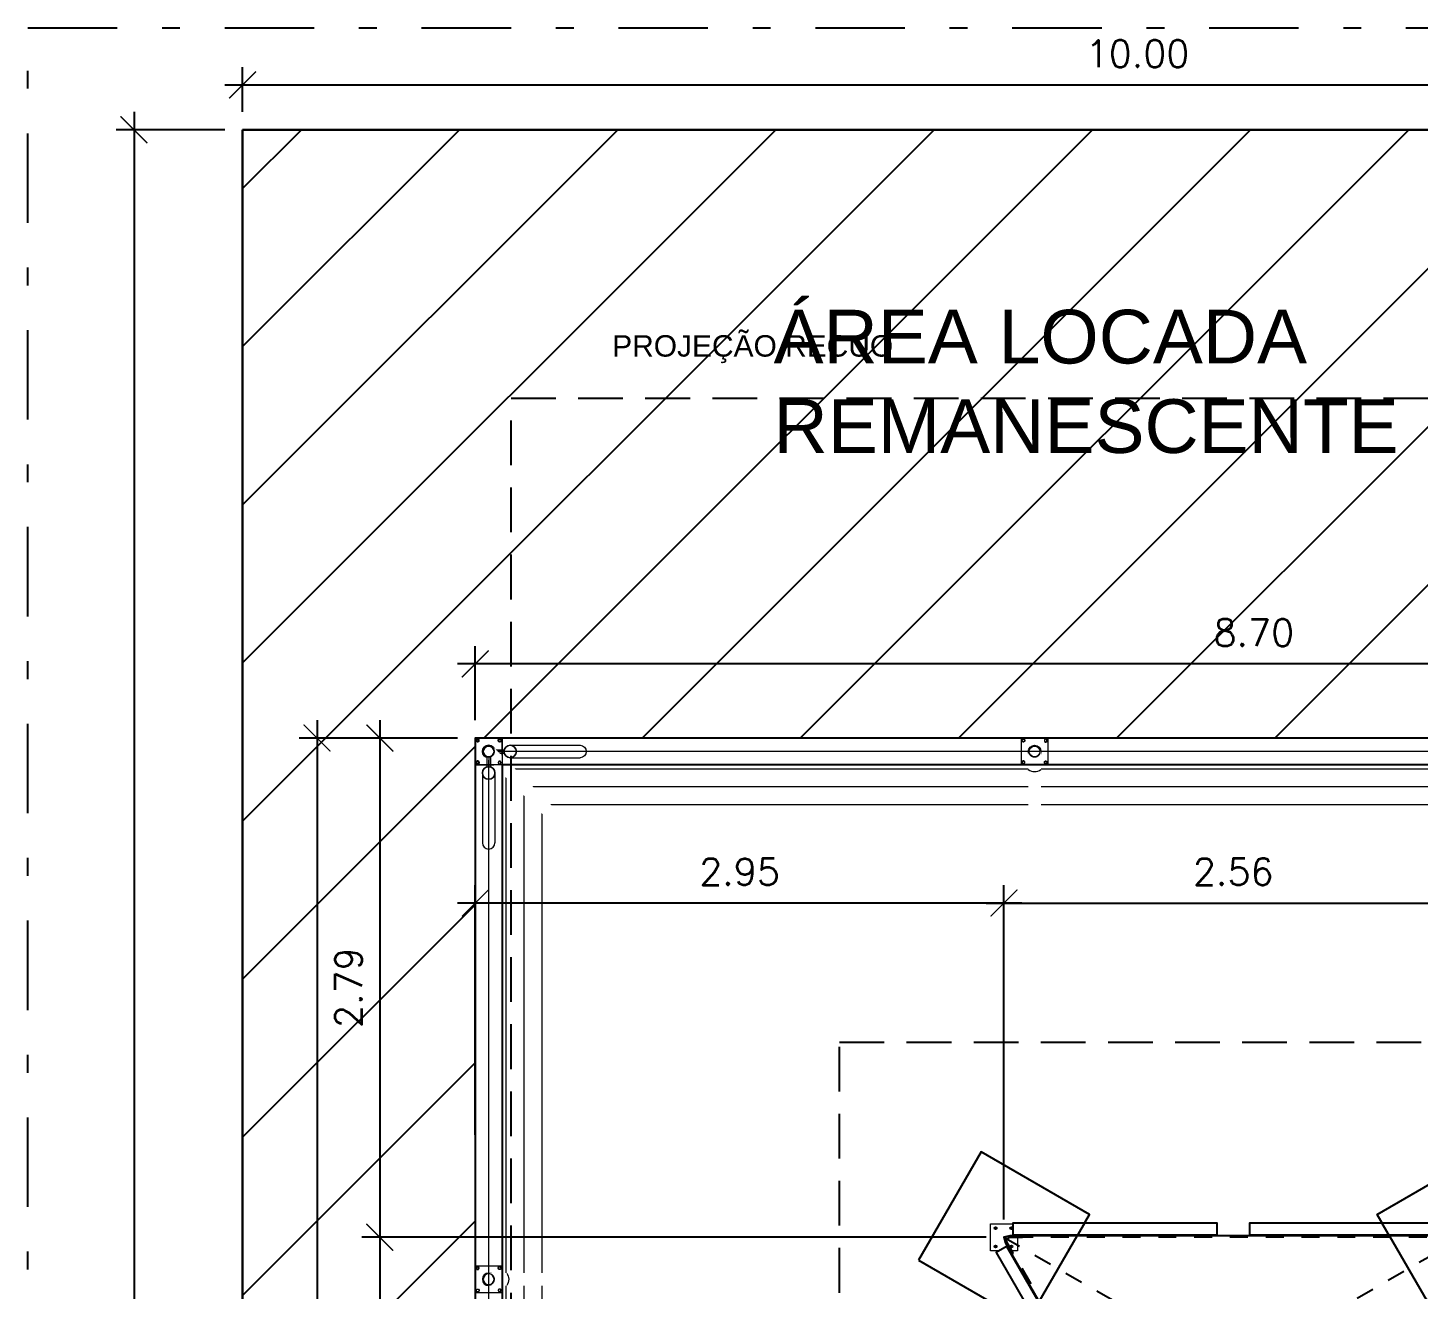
# Model space of a CAD drawing. Header units: inches. Extents: x -7660 to 802, y -193 to 3.
# Drawn here: x 208.41 to 216.18, y -82.92 to -75.87 of the extents above; entities that cross this region are included whole.
import ezdxf

# ---------------------------------------------------------------- set-up
doc = ezdxf.new("R2010")
doc.units = ezdxf.units.IN
doc.header["$MEASUREMENT"] = 0
doc.set_wipeout_variables(frame=1)
for name, pattern in [('DASHDOT', [1, 0.5, -0.25, 0, -0.25]), ('DASHDOT2', [0.5, 0.25, -0.125, 0, -0.125]), ('HIDDEN', [0.375, 0.25, -0.125])]:
    doc.linetypes.add(name, pattern=pattern)
for name, color, linetype in [('0-A INSTALAR', 10, 'Continuous'), ('0-PENA03', 4, 'Continuous'), ('COTAS', 8, 'Continuous'), ('DM-COTAS', 7, 'Continuous')]:
    doc.layers.add(name, color=color, linetype=linetype)
doc.styles.add('cerca', font='romans.shx', dxfattribs={"height": 1})
doc.styles.add('R80E50', font='arial.ttf', dxfattribs={"height": 10})
doc.styles.add('Texto Cotas', font='romans.shx')
doc.linetypes.add('CERCA3', pattern='A,0.5,0.05,["X",cerca,S=0.1,R=0,X=-0.1,Y=-0.05],0.1', length=0.65)
doc.dimstyles.new('huawei_stand Cota 1-100', dxfattribs={"dimscale": 0, "dimtxt": 0.15, "dimasz": 0.15, "dimexe": 0.1, "dimexo": 0.1, "dimgap": 0.1, "dimtad": 1, "dimzin": 0, "dimdsep": 46, "dimtxsty": 'Texto Cotas', "dimblk": 'ARCHTICK', "dimcen": 0.2, "dimdle": 0.1, "dimclrd": 256, "dimclre": 256, "dimclrt": 256, "dimadec": 0, "dimazin": 0, "dimtfac": 1, "dimtix": 1, "dimtmove": 0, "dimatfit": 3, "dimfxl": 1, "dimtolj": 1, "dimtzin": 0, "dimarcsym": 1})

# ---------------------------------------------------------------- blocks, each defined once
blk = doc.blocks.new('*U647')
at = {"linetype": 'CERCA3', "lineweight": 5, "ltscale": 0.3}
blk.add_line((5535.979, 2516.3655), (5535.979, 2504.995), dxfattribs=at)
at = {"lineweight": 5}
for p, q in [((5535.9145, 2507.9513), (5535.9145, 2507.9503)), ((5535.921, 2507.9513), (5535.921, 2507.9503)), ((5535.9104, 2507.8336), (5535.9095, 2507.8341)), ((5535.9104, 2507.8326), (5535.9095, 2507.8321)), ((5535.9137, 2507.8392), (5535.9128, 2507.8397)), ((5535.9137, 2507.827), (5535.9128, 2507.8265)), ((5535.9145, 2507.8397), (5535.9145, 2507.8407)), ((5535.9145, 2507.8265), (5535.9145, 2507.8255)), ((5535.921, 2507.8397), (5535.921, 2507.8407)), ((5535.921, 2507.8265), (5535.921, 2507.8255)), ((5535.9219, 2507.8392), (5535.9227, 2507.8397)), ((5535.9219, 2507.827), (5535.9227, 2507.8265)), ((5535.9251, 2507.8336), (5535.926, 2507.8341)), ((5535.9251, 2507.8326), (5535.926, 2507.8321)), ((5535.969, 2504.979), (5535.969, 2505.0319)), ((5535.979, 2504.9805), (5535.979, 2505.0305)), ((5535.989, 2504.979), (5535.989, 2505.0319)), ((5535.91, 2505.0099), (5535.909, 2505.0099)), ((5535.91, 2505.0035), (5535.909, 2505.0035)), ((5535.9105, 2505.0108), (5535.91, 2505.0117)), ((5535.9105, 2505.0026), (5535.91, 2505.0017)), ((5535.91, 2504.8875), (5535.909, 2504.8875)), ((5535.91, 2504.881), (5535.909, 2504.881)), ((5535.9105, 2504.8884), (5535.91, 2504.8892)), ((5535.9105, 2504.8802), (5535.91, 2504.8793)), ((5535.9161, 2504.8769), (5535.9156, 2504.8761)), ((5535.9171, 2504.8769), (5535.9176, 2504.8761)), ((5535.9227, 2504.8802), (5535.9232, 2504.8793)), ((5535.9232, 2504.881), (5535.9242, 2504.881)), ((5536.0347, 2504.881), (5536.0337, 2504.881)), ((5536.0352, 2504.8802), (5536.0347, 2504.8793)), ((5536.0409, 2504.8769), (5536.0404, 2504.8761)), ((5536.0419, 2504.8769), (5536.0424, 2504.8761)), ((5536.0475, 2504.8802), (5536.048, 2504.8793)), ((5536.048, 2504.881), (5536.049, 2504.881))]:
    blk.add_line(p, q, dxfattribs=at)
at = {"linetype": 'CERCA3', "lineweight": 5, "ltscale": 0.3}
for points in [[(5536.0752, 2505.0912), (5536.0752, 2516.2497)], [(5536.1752, 2505.1913), (5536.1752, 2516.1497)], [(5536.2752, 2505.2913), (5536.2752, 2516.0497)]]:
    blk.add_lwpolyline(points, dxfattribs=at)
at = {"lineweight": 5}
for points in [[(5535.9145, 2507.9503), (5535.921, 2507.9503, 0.267949), (5535.9227, 2507.9513), (5535.926, 2507.9569, 0.267949), (5535.926, 2507.9589), (5535.9227, 2507.9645, 0.267949), (5535.921, 2507.9655), (5535.9145, 2507.9655, 0.267949), (5535.9128, 2507.9645), (5535.9095, 2507.9589, 0.267949), (5535.9095, 2507.9569), (5535.9128, 2507.9513, 0.267949)], [(5535.9145, 2507.8407), (5535.921, 2507.8407, -0.267949), (5535.9227, 2507.8397), (5535.926, 2507.8341, -0.267949), (5535.926, 2507.8321), (5535.9227, 2507.8265, -0.267949), (5535.921, 2507.8255), (5535.9145, 2507.8255, -0.267949), (5535.9128, 2507.8265), (5535.9095, 2507.8321, -0.267949), (5535.9095, 2507.8341), (5535.9128, 2507.8397, -0.267949)], [(5535.9145, 2507.8397), (5535.921, 2507.8397, -0.267949), (5535.9219, 2507.8392), (5535.9251, 2507.8336, -0.267949), (5535.9251, 2507.8326), (5535.9219, 2507.827, -0.267949), (5535.921, 2507.8265), (5535.9145, 2507.8265, -0.267949), (5535.9137, 2507.827), (5535.9104, 2507.8326, -0.267949), (5535.9104, 2507.8336), (5535.9137, 2507.8392, -0.267949)]]:
    blk.add_lwpolyline(points, format="xyb", close=True, dxfattribs=at)
for centre in [(5535.979, 2507.8955), (5535.979, 2505.0655), (5535.979, 2505.0655), (5535.979, 2504.9455)]:
    blk.add_circle(centre, 0.035, dxfattribs=at)
blk.add_arc((5536.4892, 2504.9455), 0.035, 270, 90, dxfattribs=at)
for points in [[(5535.979, 2507.8605), (5536.3096, 2507.8604), (5536.323, 2507.8631), (5536.33, 2507.8669), (5536.3353, 2507.8716), (5536.338, 2507.875), (5536.3412, 2507.8803), (5536.3425, 2507.8834), (5536.344, 2507.8889), (5536.3446, 2507.8954), (5536.3444, 2507.8986), (5536.344, 2507.902), (5536.3429, 2507.9061), (5536.3416, 2507.9096), (5536.3396, 2507.9134), (5536.3367, 2507.9176), (5536.3325, 2507.9218), (5536.3279, 2507.9252), (5536.3244, 2507.9271), (5536.3196, 2507.9289), (5536.3149, 2507.93), (5536.3096, 2507.9304), (5535.979, 2507.9305), (5535.9835, 2507.9302), (5535.9893, 2507.9289), (5535.9932, 2507.9275), (5535.9973, 2507.9253), (5536.0012, 2507.9225), (5536.0041, 2507.9199), (5536.0067, 2507.9168), (5536.0092, 2507.9131), (5536.0107, 2507.9103), (5536.0127, 2507.9047), (5536.0137, 2507.8995), (5536.014, 2507.8955), (5536.0138, 2507.8919), (5536.0131, 2507.8877), (5536.0119, 2507.8837), (5536.0102, 2507.8796), (5536.008, 2507.8759), (5536.0041, 2507.8712), (5536.0008, 2507.8681), (5535.9939, 2507.8638), (5535.9904, 2507.8624), (5535.984, 2507.8608)], [(5535.9542, 2504.9702), (5536.2834, 2505.2996), (5536.2948, 2505.3072), (5536.3025, 2505.3094), (5536.3095, 2505.3098), (5536.3138, 2505.3094), (5536.3199, 2505.3078), (5536.323, 2505.3066), (5536.328, 2505.3037), (5536.3329, 2505.2996), (5536.3351, 2505.2972), (5536.3372, 2505.2945), (5536.3393, 2505.2909), (5536.3409, 2505.2874), (5536.3421, 2505.2834), (5536.343, 2505.2783), (5536.3431, 2505.2724), (5536.3422, 2505.2667), (5536.3411, 2505.2629), (5536.339, 2505.2582), (5536.3364, 2505.2542), (5536.3329, 2505.2501), (5536.0037, 2504.9207), (5536.0067, 2504.9241), (5536.0099, 2504.9291), (5536.0116, 2504.933), (5536.013, 2504.9374), (5536.0138, 2504.9421), (5536.014, 2504.946), (5536.0137, 2504.95), (5536.0128, 2504.9544), (5536.0119, 2504.9574), (5536.0093, 2504.9629), (5536.0064, 2504.9672), (5536.0037, 2504.9702), (5536.0011, 2504.9726), (5535.9976, 2504.9751), (5535.994, 2504.9771), (5535.9898, 2504.9788), (5535.9856, 2504.9798), (5535.9796, 2504.9805), (5535.975, 2504.9803), (5535.9671, 2504.9784), (5535.9636, 2504.9769), (5535.958, 2504.9735)]]:
    blk.add_wipeout(points, dxfattribs=at)
for p, q in [((5536.0369, 2507.9513), (5536.0369, 2507.9503)), ((5536.0434, 2507.9513), (5536.0434, 2507.9503)), ((5536.0328, 2507.8336), (5536.032, 2507.8341)), ((5536.0328, 2507.8326), (5536.032, 2507.8321)), ((5536.0361, 2507.8392), (5536.0352, 2507.8397)), ((5536.0361, 2507.827), (5536.0352, 2507.8265)), ((5536.0369, 2507.8397), (5536.0369, 2507.8407)), ((5536.0369, 2507.8265), (5536.0369, 2507.8255)), ((5536.0434, 2507.8397), (5536.0434, 2507.8407)), ((5536.0434, 2507.8265), (5536.0434, 2507.8255)), ((5536.0443, 2507.8392), (5536.0452, 2507.8397)), ((5536.0443, 2507.827), (5536.0452, 2507.8265)), ((5536.0475, 2507.8336), (5536.0484, 2507.8341)), ((5536.0475, 2507.8326), (5536.0484, 2507.8321)), ((5535.9161, 2505.014), (5535.9156, 2505.0149)), ((5535.9161, 2504.9994), (5535.9156, 2504.9985)), ((5535.9171, 2505.014), (5535.9176, 2505.0149)), ((5535.9171, 2504.9994), (5535.9176, 2504.9985)), ((5535.9227, 2505.0108), (5535.9232, 2505.0117)), ((5535.9227, 2505.0026), (5535.9232, 2505.0017)), ((5535.9232, 2505.0099), (5535.9242, 2505.0099)), ((5535.9232, 2505.0035), (5535.9242, 2505.0035)), ((5536.0125, 2504.9555), (5536.0654, 2504.9555)), ((5536.0347, 2505.0099), (5536.0337, 2505.0099)), ((5536.0347, 2505.0035), (5536.0337, 2505.0035)), ((5536.0352, 2505.0108), (5536.0347, 2505.0117)), ((5536.0352, 2505.0026), (5536.0347, 2505.0017)), ((5536.0409, 2505.014), (5536.0404, 2505.0149)), ((5536.0409, 2504.9994), (5536.0404, 2504.9985)), ((5536.0419, 2505.014), (5536.0424, 2505.0149)), ((5536.0419, 2504.9994), (5536.0424, 2504.9985)), ((5536.0475, 2505.0108), (5536.048, 2505.0117)), ((5536.0475, 2505.0026), (5536.048, 2505.0017)), ((5536.048, 2505.0099), (5536.049, 2505.0099)), ((5536.048, 2505.0035), (5536.049, 2505.0035)), ((5536.099, 2504.9805), (5536.4892, 2504.9805)), ((5535.9161, 2504.8916), (5535.9156, 2504.8925)), ((5535.9171, 2504.8916), (5535.9176, 2504.8925)), ((5535.9227, 2504.8884), (5535.9232, 2504.8892)), ((5535.9232, 2504.8875), (5535.9242, 2504.8875)), ((5536.0125, 2504.9355), (5536.0654, 2504.9355)), ((5536.014, 2504.9455), (5536.064, 2504.9455)), ((5536.0347, 2504.8875), (5536.0337, 2504.8875)), ((5536.0352, 2504.8884), (5536.0347, 2504.8892)), ((5536.0409, 2504.8916), (5536.0404, 2504.8925)), ((5536.0419, 2504.8916), (5536.0424, 2504.8925)), ((5536.0475, 2504.8884), (5536.048, 2504.8892)), ((5536.048, 2504.8875), (5536.049, 2504.8875)), ((5536.099, 2504.9105), (5536.4892, 2504.9105))]:
    blk.add_line(p, q, dxfattribs=at)
blk.add_lwpolyline([(5536.054, 2507.9305), (5536.054, 2507.9705), (5535.904, 2507.9705), (5535.904, 2507.8205), (5536.054, 2507.8205), (5536.054, 2507.8605)], dxfattribs=at)
for points in [[(5536.0434, 2507.9503), (5536.0369, 2507.9503, -0.267949), (5536.0352, 2507.9513), (5536.032, 2507.9569, -0.267949), (5536.032, 2507.9589), (5536.0352, 2507.9645, -0.267949), (5536.0369, 2507.9655), (5536.0434, 2507.9655, -0.267949), (5536.0452, 2507.9645), (5536.0484, 2507.9589, -0.267949), (5536.0484, 2507.9569), (5536.0452, 2507.9513, -0.267949)], [(5536.0434, 2507.8407), (5536.0369, 2507.8407, 0.267949), (5536.0352, 2507.8397), (5536.032, 2507.8341, 0.267949), (5536.032, 2507.8321), (5536.0352, 2507.8265, 0.267949), (5536.0369, 2507.8255), (5536.0434, 2507.8255, 0.267949), (5536.0452, 2507.8265), (5536.0484, 2507.8321, 0.267949), (5536.0484, 2507.8341), (5536.0452, 2507.8397, 0.267949)], [(5536.0434, 2507.8397), (5536.0369, 2507.8397, 0.267949), (5536.0361, 2507.8392), (5536.0328, 2507.8336, 0.267949), (5536.0328, 2507.8326), (5536.0361, 2507.827, 0.267949), (5536.0369, 2507.8265), (5536.0434, 2507.8265, 0.267949), (5536.0443, 2507.827), (5536.0475, 2507.8326, 0.267949), (5536.0475, 2507.8336), (5536.0443, 2507.8392, 0.267949)], [(5535.9242, 2505.0099), (5535.9242, 2505.0035, -0.267949), (5535.9232, 2505.0017), (5535.9176, 2504.9985, -0.267949), (5535.9156, 2504.9985), (5535.91, 2505.0017, -0.267949), (5535.909, 2505.0035), (5535.909, 2505.0099, -0.267949), (5535.91, 2505.0117), (5535.9156, 2505.0149, -0.267949), (5535.9176, 2505.0149), (5535.9232, 2505.0117, -0.267949)], [(5535.9232, 2505.0099), (5535.9232, 2505.0035, -0.267949), (5535.9227, 2505.0026), (5535.9171, 2504.9994, -0.267949), (5535.9161, 2504.9994), (5535.9105, 2505.0026, -0.267949), (5535.91, 2505.0035), (5535.91, 2505.0099, -0.267949), (5535.9105, 2505.0108), (5535.9161, 2505.014, -0.267949), (5535.9171, 2505.014), (5535.9227, 2505.0108, -0.267949)], [(5536.0337, 2505.0099), (5536.0337, 2505.0035, 0.267949), (5536.0347, 2505.0017), (5536.0404, 2504.9985, 0.267949), (5536.0424, 2504.9985), (5536.048, 2505.0017, 0.267949), (5536.049, 2505.0035), (5536.049, 2505.0099, 0.267949), (5536.048, 2505.0117), (5536.0424, 2505.0149, 0.267949), (5536.0404, 2505.0149), (5536.0347, 2505.0117, 0.267949)], [(5536.0347, 2505.0099), (5536.0347, 2505.0035, 0.267949), (5536.0352, 2505.0026), (5536.0409, 2504.9994, 0.267949), (5536.0419, 2504.9994), (5536.0475, 2505.0026, 0.267949), (5536.048, 2505.0035), (5536.048, 2505.0099, 0.267949), (5536.0475, 2505.0108), (5536.0419, 2505.014, 0.267949), (5536.0409, 2505.014), (5536.0352, 2505.0108, 0.267949)], [(5535.9242, 2504.881), (5535.9242, 2504.8875, 0.267949), (5535.9232, 2504.8892), (5535.9176, 2504.8925, 0.267949), (5535.9156, 2504.8925), (5535.91, 2504.8892, 0.267949), (5535.909, 2504.8875), (5535.909, 2504.881, 0.267949), (5535.91, 2504.8793), (5535.9156, 2504.8761, 0.267949), (5535.9176, 2504.8761), (5535.9232, 2504.8793, 0.267949)], [(5535.9232, 2504.881), (5535.9232, 2504.8875, 0.267949), (5535.9227, 2504.8884), (5535.9171, 2504.8916, 0.267949), (5535.9161, 2504.8916), (5535.9105, 2504.8884, 0.267949), (5535.91, 2504.8875), (5535.91, 2504.881, 0.267949), (5535.9105, 2504.8802), (5535.9161, 2504.8769, 0.267949), (5535.9171, 2504.8769), (5535.9227, 2504.8802, 0.267949)], [(5536.0337, 2504.881), (5536.0337, 2504.8875, -0.267949), (5536.0347, 2504.8892), (5536.0404, 2504.8925, -0.267949), (5536.0424, 2504.8925), (5536.048, 2504.8892, -0.267949), (5536.049, 2504.8875), (5536.049, 2504.881, -0.267949), (5536.048, 2504.8793), (5536.0424, 2504.8761, -0.267949), (5536.0404, 2504.8761), (5536.0347, 2504.8793, -0.267949)], [(5536.0347, 2504.881), (5536.0347, 2504.8875, -0.267949), (5536.0352, 2504.8884), (5536.0409, 2504.8916, -0.267949), (5536.0419, 2504.8916), (5536.0475, 2504.8884, -0.267949), (5536.048, 2504.8875), (5536.048, 2504.881, -0.267949), (5536.0475, 2504.8802), (5536.0419, 2504.8769, -0.267949), (5536.0409, 2504.8769), (5536.0352, 2504.8802, -0.267949)]]:
    blk.add_lwpolyline(points, format="xyb", close=True, dxfattribs=at)
blk.add_lwpolyline([(5536.054, 2505.0205), (5536.054, 2504.8705), (5535.904, 2504.8705), (5535.904, 2505.0205)], close=True, dxfattribs=at)
for centre, radius in [((5535.979, 2507.8955), 0.03), ((5535.979, 2504.9455), 0.03), ((5536.099, 2504.9455), 0.035), ((5536.099, 2504.9455), 0.035)]:
    blk.add_circle(centre, radius, dxfattribs=at)
blk.add_arc((5536.0322, 2507.8955), 0.0591, 323.70573, 36.29427, dxfattribs=at)
blk = doc.blocks.new('*U591')
at = {"linetype": 'CERCA3', "lineweight": 5, "ltscale": 0.3}
blk.add_line((5535.979, 2516.3655), (5535.979, 2507.895), dxfattribs=at)
at = {"lineweight": 5}
for p, q in [((5535.9104, 2510.9584), (5535.9095, 2510.9589)), ((5535.9104, 2510.9574), (5535.9095, 2510.9569)), ((5535.9137, 2510.964), (5535.9128, 2510.9645)), ((5535.9137, 2510.9518), (5535.9128, 2510.9513)), ((5535.9145, 2510.9645), (5535.9145, 2510.9655)), ((5535.9145, 2510.9513), (5535.9145, 2510.9503)), ((5535.921, 2510.9645), (5535.921, 2510.9655)), ((5535.921, 2510.9513), (5535.921, 2510.9503)), ((5535.9219, 2510.964), (5535.9227, 2510.9645)), ((5535.9219, 2510.9518), (5535.9227, 2510.9513)), ((5535.9251, 2510.9584), (5535.926, 2510.9589)), ((5535.9251, 2510.9574), (5535.926, 2510.9569)), ((5535.9104, 2510.8336), (5535.9095, 2510.8341)), ((5535.9104, 2510.8326), (5535.9095, 2510.8321)), ((5535.9137, 2510.8392), (5535.9128, 2510.8397)), ((5535.9137, 2510.827), (5535.9128, 2510.8265)), ((5535.9145, 2510.8397), (5535.9145, 2510.8407)), ((5535.9145, 2510.8265), (5535.9145, 2510.8255)), ((5535.921, 2510.8397), (5535.921, 2510.8407)), ((5535.921, 2510.8265), (5535.921, 2510.8255)), ((5535.9219, 2510.8392), (5535.9227, 2510.8397)), ((5535.9219, 2510.827), (5535.9227, 2510.8265)), ((5535.9251, 2510.8336), (5535.926, 2510.8341)), ((5535.9251, 2510.8326), (5535.926, 2510.8321)), ((5535.91, 2507.9099), (5535.909, 2507.9099)), ((5535.91, 2507.9035), (5535.909, 2507.9035)), ((5535.9105, 2507.9108), (5535.91, 2507.9117)), ((5535.9105, 2507.9026), (5535.91, 2507.9017)), ((5535.969, 2507.879), (5535.969, 2507.9319)), ((5535.979, 2507.8805), (5535.979, 2507.9305)), ((5535.989, 2507.879), (5535.989, 2507.9319)), ((5535.91, 2507.7875), (5535.909, 2507.7875)), ((5535.91, 2507.781), (5535.909, 2507.781)), ((5535.9105, 2507.7884), (5535.91, 2507.7892)), ((5535.9105, 2507.7802), (5535.91, 2507.7793)), ((5535.9161, 2507.7769), (5535.9156, 2507.7761)), ((5535.9171, 2507.7769), (5535.9176, 2507.7761)), ((5535.9227, 2507.7802), (5535.9232, 2507.7793)), ((5535.9232, 2507.781), (5535.9242, 2507.781)), ((5536.0347, 2507.781), (5536.0337, 2507.781)), ((5536.0352, 2507.7802), (5536.0347, 2507.7793)), ((5536.0409, 2507.7769), (5536.0404, 2507.7761)), ((5536.0419, 2507.7769), (5536.0424, 2507.7761)), ((5536.0475, 2507.7802), (5536.048, 2507.7793)), ((5536.048, 2507.781), (5536.049, 2507.781))]:
    blk.add_line(p, q, dxfattribs=at)
at = {"linetype": 'CERCA3', "lineweight": 5, "ltscale": 0.3}
for points in [[(5536.0752, 2507.9912), (5536.0752, 2516.2497)], [(5536.1752, 2508.0913), (5536.1752, 2516.1497)], [(5536.2752, 2508.1913), (5536.2752, 2516.0497)]]:
    blk.add_lwpolyline(points, dxfattribs=at)
at = {"lineweight": 5}
for points in [[(5535.9145, 2510.9503), (5535.921, 2510.9503, 0.267949), (5535.9227, 2510.9513), (5535.926, 2510.9569, 0.267949), (5535.926, 2510.9589), (5535.9227, 2510.9645, 0.267949), (5535.921, 2510.9655), (5535.9145, 2510.9655, 0.267949), (5535.9128, 2510.9645), (5535.9095, 2510.9589, 0.267949), (5535.9095, 2510.9569), (5535.9128, 2510.9513, 0.267949)], [(5535.9145, 2510.9513), (5535.921, 2510.9513, 0.267949), (5535.9219, 2510.9518), (5535.9251, 2510.9574, 0.267949), (5535.9251, 2510.9584), (5535.9219, 2510.964, 0.267949), (5535.921, 2510.9645), (5535.9145, 2510.9645, 0.267949), (5535.9137, 2510.964), (5535.9104, 2510.9584, 0.267949), (5535.9104, 2510.9574), (5535.9137, 2510.9518, 0.267949)], [(5535.9145, 2510.8407), (5535.921, 2510.8407, -0.267949), (5535.9227, 2510.8397), (5535.926, 2510.8341, -0.267949), (5535.926, 2510.8321), (5535.9227, 2510.8265, -0.267949), (5535.921, 2510.8255), (5535.9145, 2510.8255, -0.267949), (5535.9128, 2510.8265), (5535.9095, 2510.8321, -0.267949), (5535.9095, 2510.8341), (5535.9128, 2510.8397, -0.267949)], [(5535.9145, 2510.8397), (5535.921, 2510.8397, -0.267949), (5535.9219, 2510.8392), (5535.9251, 2510.8336, -0.267949), (5535.9251, 2510.8326), (5535.9219, 2510.827, -0.267949), (5535.921, 2510.8265), (5535.9145, 2510.8265, -0.267949), (5535.9137, 2510.827), (5535.9104, 2510.8326, -0.267949), (5535.9104, 2510.8336), (5535.9137, 2510.8392, -0.267949)]]:
    blk.add_lwpolyline(points, format="xyb", close=True, dxfattribs=at)
for centre in [(5535.979, 2510.8955), (5535.979, 2507.9655), (5535.979, 2507.9655), (5535.979, 2507.8455)]:
    blk.add_circle(centre, 0.035, dxfattribs=at)
blk.add_arc((5536.4892, 2507.8455), 0.035, 270, 90, dxfattribs=at)
for points in [[(5535.979, 2510.8605), (5536.3096, 2510.8604), (5536.323, 2510.8631), (5536.33, 2510.8669), (5536.3353, 2510.8716), (5536.338, 2510.875), (5536.3412, 2510.8803), (5536.3425, 2510.8834), (5536.344, 2510.8889), (5536.3446, 2510.8954), (5536.3444, 2510.8986), (5536.344, 2510.902), (5536.3429, 2510.9061), (5536.3416, 2510.9096), (5536.3396, 2510.9134), (5536.3367, 2510.9176), (5536.3325, 2510.9218), (5536.3279, 2510.9252), (5536.3244, 2510.9271), (5536.3196, 2510.9289), (5536.3149, 2510.93), (5536.3096, 2510.9304), (5535.979, 2510.9305), (5535.9835, 2510.9302), (5535.9893, 2510.9289), (5535.9932, 2510.9275), (5535.9973, 2510.9253), (5536.0012, 2510.9225), (5536.0041, 2510.9199), (5536.0067, 2510.9168), (5536.0092, 2510.9131), (5536.0107, 2510.9103), (5536.0127, 2510.9047), (5536.0137, 2510.8995), (5536.014, 2510.8955), (5536.0138, 2510.8919), (5536.0131, 2510.8877), (5536.0119, 2510.8837), (5536.0102, 2510.8796), (5536.008, 2510.8759), (5536.0041, 2510.8712), (5536.0008, 2510.8681), (5535.9939, 2510.8638), (5535.9904, 2510.8624), (5535.984, 2510.8608)], [(5535.9542, 2507.8702), (5536.2834, 2508.1996), (5536.2948, 2508.2072), (5536.3025, 2508.2094), (5536.3095, 2508.2098), (5536.3138, 2508.2094), (5536.3199, 2508.2078), (5536.323, 2508.2066), (5536.328, 2508.2037), (5536.3329, 2508.1996), (5536.3351, 2508.1972), (5536.3372, 2508.1945), (5536.3393, 2508.1909), (5536.3409, 2508.1874), (5536.3421, 2508.1834), (5536.343, 2508.1783), (5536.3431, 2508.1724), (5536.3422, 2508.1667), (5536.3411, 2508.1629), (5536.339, 2508.1582), (5536.3364, 2508.1542), (5536.3329, 2508.1501), (5536.0037, 2507.8207), (5536.0067, 2507.8241), (5536.0099, 2507.8291), (5536.0116, 2507.833), (5536.013, 2507.8374), (5536.0138, 2507.8421), (5536.014, 2507.846), (5536.0137, 2507.85), (5536.0128, 2507.8544), (5536.0119, 2507.8574), (5536.0093, 2507.8629), (5536.0064, 2507.8672), (5536.0037, 2507.8702), (5536.0011, 2507.8726), (5535.9976, 2507.8751), (5535.994, 2507.8771), (5535.9898, 2507.8788), (5535.9856, 2507.8798), (5535.9796, 2507.8805), (5535.975, 2507.8803), (5535.9671, 2507.8784), (5535.9636, 2507.8769), (5535.958, 2507.8735)]]:
    blk.add_wipeout(points, dxfattribs=at)
for p, q in [((5536.0328, 2510.9584), (5536.032, 2510.9589)), ((5536.0328, 2510.9574), (5536.032, 2510.9569)), ((5536.0361, 2510.964), (5536.0352, 2510.9645)), ((5536.0361, 2510.9518), (5536.0352, 2510.9513)), ((5536.0369, 2510.9645), (5536.0369, 2510.9655)), ((5536.0369, 2510.9513), (5536.0369, 2510.9503)), ((5536.0434, 2510.9645), (5536.0434, 2510.9655)), ((5536.0434, 2510.9513), (5536.0434, 2510.9503)), ((5536.0443, 2510.964), (5536.0452, 2510.9645)), ((5536.0443, 2510.9518), (5536.0452, 2510.9513)), ((5536.0475, 2510.9584), (5536.0484, 2510.9589)), ((5536.0475, 2510.9574), (5536.0484, 2510.9569)), ((5536.0328, 2510.8336), (5536.032, 2510.8341)), ((5536.0328, 2510.8326), (5536.032, 2510.8321)), ((5536.0361, 2510.8392), (5536.0352, 2510.8397)), ((5536.0361, 2510.827), (5536.0352, 2510.8265)), ((5536.0369, 2510.8397), (5536.0369, 2510.8407)), ((5536.0369, 2510.8265), (5536.0369, 2510.8255)), ((5536.0434, 2510.8397), (5536.0434, 2510.8407)), ((5536.0434, 2510.8265), (5536.0434, 2510.8255)), ((5536.0443, 2510.8392), (5536.0452, 2510.8397)), ((5536.0443, 2510.827), (5536.0452, 2510.8265)), ((5536.0475, 2510.8336), (5536.0484, 2510.8341)), ((5536.0475, 2510.8326), (5536.0484, 2510.8321)), ((5535.9161, 2507.914), (5535.9156, 2507.9149)), ((5535.9161, 2507.8994), (5535.9156, 2507.8985)), ((5535.9171, 2507.914), (5535.9176, 2507.9149)), ((5535.9171, 2507.8994), (5535.9176, 2507.8985)), ((5535.9227, 2507.9108), (5535.9232, 2507.9117)), ((5535.9227, 2507.9026), (5535.9232, 2507.9017)), ((5535.9232, 2507.9099), (5535.9242, 2507.9099)), ((5535.9232, 2507.9035), (5535.9242, 2507.9035)), ((5536.0347, 2507.9099), (5536.0337, 2507.9099)), ((5536.0347, 2507.9035), (5536.0337, 2507.9035)), ((5536.0352, 2507.9108), (5536.0347, 2507.9117)), ((5536.0352, 2507.9026), (5536.0347, 2507.9017)), ((5536.0409, 2507.914), (5536.0404, 2507.9149)), ((5536.0409, 2507.8994), (5536.0404, 2507.8985)), ((5536.0419, 2507.914), (5536.0424, 2507.9149)), ((5536.0419, 2507.8994), (5536.0424, 2507.8985)), ((5536.0475, 2507.9108), (5536.048, 2507.9117)), ((5536.0475, 2507.9026), (5536.048, 2507.9017)), ((5536.048, 2507.9099), (5536.049, 2507.9099)), ((5536.048, 2507.9035), (5536.049, 2507.9035)), ((5536.0125, 2507.8555), (5536.0654, 2507.8555)), ((5536.0125, 2507.8355), (5536.0654, 2507.8355)), ((5536.014, 2507.8455), (5536.064, 2507.8455)), ((5536.099, 2507.8805), (5536.4892, 2507.8805)), ((5535.9161, 2507.7916), (5535.9156, 2507.7925)), ((5535.9171, 2507.7916), (5535.9176, 2507.7925)), ((5535.9227, 2507.7884), (5535.9232, 2507.7892)), ((5535.9232, 2507.7875), (5535.9242, 2507.7875)), ((5536.0347, 2507.7875), (5536.0337, 2507.7875)), ((5536.0352, 2507.7884), (5536.0347, 2507.7892)), ((5536.0409, 2507.7916), (5536.0404, 2507.7925)), ((5536.0419, 2507.7916), (5536.0424, 2507.7925)), ((5536.0475, 2507.7884), (5536.048, 2507.7892)), ((5536.048, 2507.7875), (5536.049, 2507.7875)), ((5536.099, 2507.8105), (5536.4892, 2507.8105))]:
    blk.add_line(p, q, dxfattribs=at)
blk.add_lwpolyline([(5536.054, 2510.9305), (5536.054, 2510.9705), (5535.904, 2510.9705), (5535.904, 2510.8205), (5536.054, 2510.8205), (5536.054, 2510.8605)], dxfattribs=at)
for points in [[(5536.0434, 2510.9503), (5536.0369, 2510.9503, -0.267949), (5536.0352, 2510.9513), (5536.032, 2510.9569, -0.267949), (5536.032, 2510.9589), (5536.0352, 2510.9645, -0.267949), (5536.0369, 2510.9655), (5536.0434, 2510.9655, -0.267949), (5536.0452, 2510.9645), (5536.0484, 2510.9589, -0.267949), (5536.0484, 2510.9569), (5536.0452, 2510.9513, -0.267949)], [(5536.0434, 2510.9513), (5536.0369, 2510.9513, -0.267949), (5536.0361, 2510.9518), (5536.0328, 2510.9574, -0.267949), (5536.0328, 2510.9584), (5536.0361, 2510.964, -0.267949), (5536.0369, 2510.9645), (5536.0434, 2510.9645, -0.267949), (5536.0443, 2510.964), (5536.0475, 2510.9584, -0.267949), (5536.0475, 2510.9574), (5536.0443, 2510.9518, -0.267949)], [(5536.0434, 2510.8407), (5536.0369, 2510.8407, 0.267949), (5536.0352, 2510.8397), (5536.032, 2510.8341, 0.267949), (5536.032, 2510.8321), (5536.0352, 2510.8265, 0.267949), (5536.0369, 2510.8255), (5536.0434, 2510.8255, 0.267949), (5536.0452, 2510.8265), (5536.0484, 2510.8321, 0.267949), (5536.0484, 2510.8341), (5536.0452, 2510.8397, 0.267949)], [(5536.0434, 2510.8397), (5536.0369, 2510.8397, 0.267949), (5536.0361, 2510.8392), (5536.0328, 2510.8336, 0.267949), (5536.0328, 2510.8326), (5536.0361, 2510.827, 0.267949), (5536.0369, 2510.8265), (5536.0434, 2510.8265, 0.267949), (5536.0443, 2510.827), (5536.0475, 2510.8326, 0.267949), (5536.0475, 2510.8336), (5536.0443, 2510.8392, 0.267949)], [(5535.9242, 2507.9099), (5535.9242, 2507.9035, -0.267949), (5535.9232, 2507.9017), (5535.9176, 2507.8985, -0.267949), (5535.9156, 2507.8985), (5535.91, 2507.9017, -0.267949), (5535.909, 2507.9035), (5535.909, 2507.9099, -0.267949), (5535.91, 2507.9117), (5535.9156, 2507.9149, -0.267949), (5535.9176, 2507.9149), (5535.9232, 2507.9117, -0.267949)], [(5535.9232, 2507.9099), (5535.9232, 2507.9035, -0.267949), (5535.9227, 2507.9026), (5535.9171, 2507.8994, -0.267949), (5535.9161, 2507.8994), (5535.9105, 2507.9026, -0.267949), (5535.91, 2507.9035), (5535.91, 2507.9099, -0.267949), (5535.9105, 2507.9108), (5535.9161, 2507.914, -0.267949), (5535.9171, 2507.914), (5535.9227, 2507.9108, -0.267949)], [(5536.0337, 2507.9099), (5536.0337, 2507.9035, 0.267949), (5536.0347, 2507.9017), (5536.0404, 2507.8985, 0.267949), (5536.0424, 2507.8985), (5536.048, 2507.9017, 0.267949), (5536.049, 2507.9035), (5536.049, 2507.9099, 0.267949), (5536.048, 2507.9117), (5536.0424, 2507.9149, 0.267949), (5536.0404, 2507.9149), (5536.0347, 2507.9117, 0.267949)], [(5536.0347, 2507.9099), (5536.0347, 2507.9035, 0.267949), (5536.0352, 2507.9026), (5536.0409, 2507.8994, 0.267949), (5536.0419, 2507.8994), (5536.0475, 2507.9026, 0.267949), (5536.048, 2507.9035), (5536.048, 2507.9099, 0.267949), (5536.0475, 2507.9108), (5536.0419, 2507.914, 0.267949), (5536.0409, 2507.914), (5536.0352, 2507.9108, 0.267949)], [(5535.9242, 2507.781), (5535.9242, 2507.7875, 0.267949), (5535.9232, 2507.7892), (5535.9176, 2507.7925, 0.267949), (5535.9156, 2507.7925), (5535.91, 2507.7892, 0.267949), (5535.909, 2507.7875), (5535.909, 2507.781, 0.267949), (5535.91, 2507.7793), (5535.9156, 2507.7761, 0.267949), (5535.9176, 2507.7761), (5535.9232, 2507.7793, 0.267949)], [(5535.9232, 2507.781), (5535.9232, 2507.7875, 0.267949), (5535.9227, 2507.7884), (5535.9171, 2507.7916, 0.267949), (5535.9161, 2507.7916), (5535.9105, 2507.7884, 0.267949), (5535.91, 2507.7875), (5535.91, 2507.781, 0.267949), (5535.9105, 2507.7802), (5535.9161, 2507.7769, 0.267949), (5535.9171, 2507.7769), (5535.9227, 2507.7802, 0.267949)], [(5536.0337, 2507.781), (5536.0337, 2507.7875, -0.267949), (5536.0347, 2507.7892), (5536.0404, 2507.7925, -0.267949), (5536.0424, 2507.7925), (5536.048, 2507.7892, -0.267949), (5536.049, 2507.7875), (5536.049, 2507.781, -0.267949), (5536.048, 2507.7793), (5536.0424, 2507.7761, -0.267949), (5536.0404, 2507.7761), (5536.0347, 2507.7793, -0.267949)], [(5536.0347, 2507.781), (5536.0347, 2507.7875, -0.267949), (5536.0352, 2507.7884), (5536.0409, 2507.7916, -0.267949), (5536.0419, 2507.7916), (5536.0475, 2507.7884, -0.267949), (5536.048, 2507.7875), (5536.048, 2507.781, -0.267949), (5536.0475, 2507.7802), (5536.0419, 2507.7769, -0.267949), (5536.0409, 2507.7769), (5536.0352, 2507.7802, -0.267949)]]:
    blk.add_lwpolyline(points, format="xyb", close=True, dxfattribs=at)
blk.add_lwpolyline([(5536.054, 2507.9205), (5536.054, 2507.7705), (5535.904, 2507.7705), (5535.904, 2507.9205)], close=True, dxfattribs=at)
for centre, radius in [((5535.979, 2510.8955), 0.03), ((5535.979, 2507.8455), 0.03), ((5536.099, 2507.8455), 0.035), ((5536.099, 2507.8455), 0.035)]:
    blk.add_circle(centre, radius, dxfattribs=at)
blk.add_arc((5536.0322, 2510.8955), 0.0591, 323.70573, 36.29427, dxfattribs=at)
blk = doc.blocks.new('F11')
at = {"linetype": 'Continuous'}
for p, q in [((4, 4), (-4, -4)), ((4, -4), (-4, 4))]:
    blk.add_line(p, q, dxfattribs=at)
blk.add_circle((0, 0), 5.5, dxfattribs=at)
blk = doc.blocks.new('ev-so estrutura')
at = {"ltscale": 2}
for p, q in [((-47.452, 37.059), (-47.452, 37.018)), ((-47.431, 37.034), (-47.431, 37.066)), ((-47.411, 37.027), (-47.411, 37.06)), ((-47.39, 37.06), (-47.39, 37.033)), ((-47.369, 37.066), (-47.369, 37.033)), ((-47.349, 37.061), (-47.349, 37.027)), ((-47.736, 36.882), (-47.064, 36.882)), ((-47.433, 36.843), (-47.433, 36.978)), ((-47.368, 36.843), (-47.368, 36.982)), ((-49.551, 36.788), (-45.259, 36.788)), ((-47.425, 36.835), (-47.376, 36.835))]:
    blk.add_line(p, q, dxfattribs=at)
at = {"lineweight": 15}
for points in [[(-47.205, 40.658), (-47.205, 40.258), (-47.605, 40.258), (-47.605, 40.658)], [(-50.6, 34.776), (-50.6, 34.376), (-51, 34.376), (-51, 34.776)], [(-43.809, 34.776), (-43.809, 34.376), (-44.209, 34.376), (-44.209, 34.776)]]:
    blk.add_lwpolyline(points, close=True, dxfattribs=at)
at = {"color": 252, "linetype": 'DASHDOT2', "ltscale": 0.8, "true_color": 0x939598}
blk.add_lwpolyline([(-50.8, 34.576), (-44.009, 34.576), (-47.405, 40.458), (-50.8, 34.576)], close=True, dxfattribs=at)
for points in [[(-47.405, 36.537), (-47.405, 40.458)], [(-47.405, 36.537), (-50.8, 34.576)], [(-44.009, 34.576), (-47.405, 36.537)]]:
    blk.add_lwpolyline(points, dxfattribs=at)
blk.add_lwpolyline([(-46.871, 37.016), (-47.93, 37.016), (-47.93, 36.748), (-46.871, 36.748)], close=True)
at = {"ltscale": 2}
for points in [[(-47.726, 36.851), (-47.726, 36.913), (-47.736, 36.913), (-47.736, 36.851)], [(-47.075, 36.851), (-47.075, 36.913), (-47.064, 36.913), (-47.064, 36.851)]]:
    blk.add_lwpolyline(points, close=True, dxfattribs=at)
for points in [[(-47.075, 36.895), (-47.726, 36.895)], [(-47.726, 36.869), (-47.075, 36.869)], [(-49.649, 36.618), (-45.16, 36.618), (-45.269, 36.805), (-49.541, 36.805), (-49.649, 36.618)]]:
    blk.add_lwpolyline(points, dxfattribs=at)
for centre in [(-47.516, 40.595), (-47.282, 40.595), (-47.516, 40.322), (-47.282, 40.322), (-50.911, 34.713), (-50.677, 34.713), (-44.12, 34.713), (-43.886, 34.713), (-50.911, 34.441), (-50.677, 34.441), (-44.12, 34.441), (-43.886, 34.441)]:
    blk.add_circle(centre, 0.0158)
for centre, radius, start, end in [((-47.4, 37.06), 0.0517, 358.6645, 181.3355), ((-47.4, 37.06), 0.0315, 10.1608, 169.8392), ((-47.4, 37.06), 0.0103, 0, 180), ((-47.38, 37.033), 0.0739, 191.4998, 221.5207), ((-47.441, 36.978), 0.00814, 0, 41.5207), ((-47.425, 36.843), 0.00814, 180, 270), ((-47.38, 37.033), 0.0517, 178.6645, 283.2988), ((-47.38, 37.033), 0.0315, 190.1609, 349.8392), ((-47.38, 37.033), 0.0103, 180, 0), ((-47.376, 36.843), 0.00814, 270, 0)]:
    blk.add_arc(centre, radius, start, end, dxfattribs=at)
at = {"ltscale": 2, "xscale": 0.0009772753945739845, "yscale": 0.0009772753945739845, "zscale": 0.0009772753945739845, "rotation": 90}
for p in [(-47.4, 36.905), (-47.4, 36.859)]:
    blk.add_blockref('F11', p, dxfattribs=at)
at = {"ltscale": 2}
blk.add_wipeout([(-47.161, 34.553), (-47.161, 34.364), (-44.146, 34.364), (-44.146, 34.553), (-50.664, 34.553), (-50.664, 34.364), (-47.648, 34.364), (-47.648, 34.553)], dxfattribs=at)
for p, q in [((-47.648, 34.541), (-50.664, 34.541)), ((-44.146, 34.541), (-47.161, 34.541))]:
    blk.add_line(p, q, dxfattribs=at)
blk.add_lwpolyline([(-50.708, 34.576), (-50.534, 34.576, -0.414214), (-50.522, 34.564), (-50.522, 34.553), (-50.711, 34.553), (-50.8, 34.576), (-50.777, 34.665), (-50.682, 34.829), (-50.672, 34.823, -0.414214), (-50.668, 34.807), (-50.755, 34.656), (-50.766, 34.616, 0.414214), (-50.749, 34.587)], format="xyb", close=True, dxfattribs=at)
blk.add_lwpolyline([(-50.664, 34.553), (-44.099, 34.553), (-44.009, 34.576), (-44.033, 34.665), (-44.128, 34.829), (-44.138, 34.823, 0.414214), (-44.142, 34.807), (-44.055, 34.656), (-44.044, 34.616, -0.414214), (-44.061, 34.587), (-44.102, 34.576), (-44.276, 34.576, 0.414214), (-44.287, 34.564), (-44.287, 34.553)], format="xyb", dxfattribs=at)
for points in [[(-47.648, 34.553), (-47.648, 34.364), (-50.664, 34.364), (-50.664, 34.553)], [(-44.146, 34.553), (-44.146, 34.364), (-47.161, 34.364), (-47.161, 34.553)]]:
    blk.add_lwpolyline(points, dxfattribs=at)
for points in [[(-49.002, 37.74), (-49.165, 37.834), (-47.657, 40.446), (-47.494, 40.351), (-50.753, 34.706), (-50.916, 34.801), (-49.409, 37.412), (-49.245, 37.318)], [(-45.565, 37.318), (-45.401, 37.412), (-43.893, 34.801), (-44.057, 34.706), (-47.316, 40.351), (-47.153, 40.446), (-45.645, 37.834), (-45.808, 37.74)]]:
    blk.add_wipeout(points, dxfattribs=at)
for p, q in [((-45.798, 37.746), (-47.306, 40.357)), ((-49.255, 37.324), (-50.763, 34.712)), ((-44.047, 34.712), (-45.555, 37.324))]:
    blk.add_line(p, q, dxfattribs=at)
for points in [[(-49.245, 37.318), (-49.409, 37.412), (-50.916, 34.801), (-50.753, 34.706), (-47.494, 40.351), (-47.657, 40.446), (-49.165, 37.834), (-49.002, 37.74)], [(-45.808, 37.74), (-45.645, 37.834), (-47.153, 40.446), (-47.316, 40.351), (-44.057, 34.706), (-43.893, 34.801), (-45.401, 37.412), (-45.565, 37.318)]]:
    blk.add_lwpolyline(points, dxfattribs=at)
blk.add_lwpolyline([(-47.358, 40.378), (-47.271, 40.227, 0.414214), (-47.255, 40.223), (-47.245, 40.229), (-47.34, 40.392), (-47.405, 40.458), (-47.47, 40.392), (-47.565, 40.229), (-47.554, 40.223, 0.414214), (-47.538, 40.227), (-47.451, 40.378), (-47.422, 40.408, -0.414214), (-47.388, 40.408)], format="xyb", close=True, dxfattribs=at)
at = {"linetype": 'HIDDEN', "ltscale": 0.3}
blk.add_lwpolyline([(-47.736, 36.907), (-48.199, 36.907), (-48.199, 36.894), (-47.749, 36.894), (-47.749, 36.857), (-47.736, 36.857), (-47.736, 36.907), (-47.736, 36.894)], dxfattribs=at)
for points in [[(-47.736, 36.907), (-48.199, 36.907), (-48.199, 36.857), (-47.736, 36.857)], [(-47.064, 36.913), (-47.064, 36.401), (-47.014, 36.401), (-47.014, 36.913)]]:
    blk.add_lwpolyline(points, close=True)
blk.add_lwpolyline([(-47.051, 36.401), (-47.064, 36.401), (-47.064, 36.913), (-47.051, 36.913)], close=True, dxfattribs=at)
blk = doc.blocks.new('nova base com fundação ajustada')
at = {"linetype": 'Continuous', "xscale": 0.3774340128206928, "yscale": 0.3774340128206928, "zscale": 0.3774340128206928}
blk.add_blockref('ev-so estrutura', (-28.9082, 23.0956), dxfattribs=at)
at = {"linetype": 'HIDDEN'}
blk.add_lwpolyline([(-49.0004, 39.4556), (-44.6004, 39.4556), (-44.6004, 35.0556), (-49.0004, 35.0556)], close=True, dxfattribs=at)
at = {"linetype": 'Continuous'}
for points in [[(-47.1504, 38.0156), (-46.4504, 38.0156), (-46.4504, 38.7156), (-47.1504, 38.7156)], [(-48.5601, 36.274), (-47.9539, 36.624), (-47.6039, 36.0178), (-48.2101, 35.6678)], [(-45.0408, 36.274), (-45.647, 36.624), (-45.997, 36.0178), (-45.3908, 35.6678)]]:
    blk.add_lwpolyline(points, close=True, dxfattribs=at)
blk = doc.blocks.new('dasdasdasczxcz')
at = {"transparency": 33554559}
h = blk.add_hatch(dxfattribs=at)
h.set_pattern_fill('ANSI31', color=256, scale=5, style=0)
h.paths.add_polyline_path([(208.4898, -103.8854), (217.1898, -103.8854), (217.1898, -100.4854), (207.1898, -100.4854), (207.1898, -115.4854), (208.4898, -115.4854)])
for p, q in [((217.1898, -100.4854), (207.1898, -100.4854)), ((207.1898, -100.4854), (207.1898, -115.4854))]:
    blk.add_line(p, q)
at = {"xscale": -1, "rotation": 180}
blk.add_blockref('*U647', (-5327.4142, 2400.9851), dxfattribs=at)
at = {"rotation": 270}
blk.add_blockref('*U591', (-2299.2807, 5432.0185), dxfattribs=at)
for points in [[(217.1898, -103.8854), (208.4898, -103.8854), (208.4898, -115.4854), (217.1898, -115.4854)], [(217.0398, -104.0354), (208.6398, -104.0354), (208.6398, -115.3354), (217.0398, -115.3354)]]:
    blk.add_lwpolyline(points, close=True)
at = {"layer": '0-A INSTALAR', "linetype": 'Continuous', "rotation": 180}
blk.add_blockref('nova base com fundação ajustada', (165.9246, -70.5299), dxfattribs=at)
blk = doc.blocks.new('_ArchTick')
at = {"const_width": 0.05}
blk.add_lwpolyline([(-0.5, -0.5), (0.5, 0.5)], dxfattribs=at)
blk = doc.blocks.new('*D603')
at = {"layer": 'DM-COTAS', "lineweight": -2}
for p, q in [((219.9821, -84.947), (219.9821, -82.5273)), ((216.5299, -82.6273), (220.0821, -82.6273)), ((215.2483, -84.847), (220.0821, -84.847))]:
    blk.add_line(p, q, dxfattribs=at)
at = {"layer": 'DM-COTAS', "lineweight": -2, "xscale": 0.15, "yscale": 0.15, "zscale": 0.15}
for p, rotation in [((219.9821, -82.6273), 90), ((219.9821, -84.847), 270)]:
    blk.add_blockref('_ArchTick', p, dxfattribs=dict(at, rotation=rotation))
at = {"layer": 'DM-COTAS', "insert": (219.8071, -83.7371), "char_height": 0.15, "attachment_point": 5, "rotation": 90, "style": 'Texto Cotas'}
blk.add_mtext('\\A1;2.22', dxfattribs=at)
blk = doc.blocks.new('*D605')
at = {"layer": 'DM-COTAS', "lineweight": -2}
for p, q in [((210.9131, -82.0547), (210.9131, -80.6592)), ((213.8668, -82.5273), (213.8668, -80.6592)), ((213.9668, -80.7592), (210.8131, -80.7592))]:
    blk.add_line(p, q, dxfattribs=at)
at = {"layer": 'DM-COTAS', "lineweight": -2, "xscale": 0.15, "yscale": 0.15, "zscale": 0.15, "rotation": 180}
blk.add_blockref('_ArchTick', (210.9131, -80.7592), dxfattribs=at)
at = {"layer": 'DM-COTAS', "lineweight": -2, "xscale": 0.15, "yscale": 0.15, "zscale": 0.15}
blk.add_blockref('_ArchTick', (213.8668, -80.7592), dxfattribs=at)
at = {"layer": 'DM-COTAS', "insert": (212.3899, -80.5842), "char_height": 0.15, "attachment_point": 5, "style": 'Texto Cotas'}
blk.add_mtext('\\A1;2.95', dxfattribs=at)
blk = doc.blocks.new('*D606')
at = {"layer": 'DM-COTAS', "lineweight": -2}
for p, q in [((213.8668, -82.5273), (213.8668, -80.6592)), ((216.4299, -82.5273), (216.4299, -80.6592)), ((213.7668, -80.7592), (216.5299, -80.7592))]:
    blk.add_line(p, q, dxfattribs=at)
at = {"layer": 'DM-COTAS', "lineweight": -2, "xscale": 0.15, "yscale": 0.15, "zscale": 0.15, "rotation": 180}
blk.add_blockref('_ArchTick', (213.8668, -80.7592), dxfattribs=at)
at = {"layer": 'DM-COTAS', "lineweight": -2, "xscale": 0.15, "yscale": 0.15, "zscale": 0.15}
blk.add_blockref('_ArchTick', (216.4299, -80.7592), dxfattribs=at)
at = {"layer": 'DM-COTAS', "insert": (215.1483, -80.5842), "char_height": 0.15, "attachment_point": 5, "style": 'Texto Cotas'}
blk.add_mtext('\\A1;2.56', dxfattribs=at)
blk = doc.blocks.new('*D608')
at = {"layer": 'DM-COTAS', "lineweight": -2}
for p, q in [((210.9131, -79.7369), (210.9131, -79.3226)), ((219.6131, -79.7369), (219.6131, -79.3226)), ((219.7131, -79.4226), (210.8131, -79.4226))]:
    blk.add_line(p, q, dxfattribs=at)
at = {"layer": 'DM-COTAS', "lineweight": -2, "xscale": 0.15, "yscale": 0.15, "zscale": 0.15, "rotation": 180}
blk.add_blockref('_ArchTick', (210.9131, -79.4226), dxfattribs=at)
at = {"layer": 'DM-COTAS', "lineweight": -2, "xscale": 0.15, "yscale": 0.15, "zscale": 0.15}
blk.add_blockref('_ArchTick', (219.6131, -79.4226), dxfattribs=at)
at = {"layer": 'DM-COTAS', "insert": (215.2631, -79.2476), "char_height": 0.15, "attachment_point": 5, "style": 'Texto Cotas'}
blk.add_mtext('\\A1;8.70', dxfattribs=at)
blk = doc.blocks.new('*D609')
at = {"layer": 'DM-COTAS', "lineweight": -2}
for p, q in [((210.3799, -79.7369), (210.3799, -82.7273)), ((210.8131, -79.8369), (210.2799, -79.8369)), ((213.7668, -82.6273), (210.2799, -82.6273))]:
    blk.add_line(p, q, dxfattribs=at)
at = {"layer": 'DM-COTAS', "lineweight": -2, "xscale": 0.15, "yscale": 0.15, "zscale": 0.15}
for p, rotation in [((210.3799, -79.8369), 90), ((210.3799, -82.6273), 270)]:
    blk.add_blockref('_ArchTick', p, dxfattribs=dict(at, rotation=rotation))
at = {"layer": 'DM-COTAS', "insert": (210.2049, -81.2321), "char_height": 0.15, "attachment_point": 5, "rotation": 90, "style": 'Texto Cotas'}
blk.add_mtext('\\A1;2.79', dxfattribs=at)
blk = doc.blocks.new('*D610')
at = {"layer": 'DM-COTAS', "lineweight": -2}
for p, q in [((210.3799, -82.5273), (210.3799, -84.947)), ((213.7668, -82.6273), (210.2799, -82.6273)), ((215.0483, -84.847), (210.2799, -84.847))]:
    blk.add_line(p, q, dxfattribs=at)
at = {"layer": 'DM-COTAS', "lineweight": -2, "xscale": 0.15, "yscale": 0.15, "zscale": 0.15}
for p, rotation in [((210.3799, -82.6273), 90), ((210.3799, -84.847), 270)]:
    blk.add_blockref('_ArchTick', p, dxfattribs=dict(at, rotation=rotation))
at = {"layer": 'DM-COTAS', "insert": (210.2049, -83.7371), "char_height": 0.15, "attachment_point": 5, "rotation": 90, "style": 'Texto Cotas'}
blk.add_mtext('\\A1;2.22', dxfattribs=at)
blk = doc.blocks.new('*D612')
at = {"layer": 'DM-COTAS', "lineweight": -2}
for p, q in [((210.0292, -79.7369), (210.0292, -91.5369)), ((210.8131, -79.8369), (209.9292, -79.8369)), ((210.8131, -91.4369), (209.9292, -91.4369))]:
    blk.add_line(p, q, dxfattribs=at)
at = {"layer": 'DM-COTAS', "lineweight": -2, "xscale": 0.15, "yscale": 0.15, "zscale": 0.15}
for p, rotation in [((210.0292, -79.8369), 90), ((210.0292, -91.4369), 270)]:
    blk.add_blockref('_ArchTick', p, dxfattribs=dict(at, rotation=rotation))
at = {"layer": 'DM-COTAS', "insert": (209.8542, -85.6369), "char_height": 0.15, "attachment_point": 5, "rotation": 90, "style": 'Texto Cotas'}
blk.add_mtext('\\A1;11.60', dxfattribs=at)
blk = doc.blocks.new('*D650')
at = {"layer": 'DM-COTAS', "lineweight": -2}
for p, q in [((209.6131, -76.3369), (209.6131, -76.0868)), ((219.6131, -76.3369), (219.6131, -76.0868)), ((209.5131, -76.1868), (219.7131, -76.1868))]:
    blk.add_line(p, q, dxfattribs=at)
at = {"layer": 'DM-COTAS', "lineweight": -2, "xscale": 0.15, "yscale": 0.15, "zscale": 0.15, "rotation": 180}
blk.add_blockref('_ArchTick', (209.6131, -76.1868), dxfattribs=at)
at = {"layer": 'DM-COTAS', "lineweight": -2, "xscale": 0.15, "yscale": 0.15, "zscale": 0.15}
blk.add_blockref('_ArchTick', (219.6131, -76.1868), dxfattribs=at)
at = {"layer": 'DM-COTAS', "insert": (214.6131, -76.0118), "char_height": 0.15, "attachment_point": 5, "style": 'Texto Cotas'}
blk.add_mtext('\\A1;10.00', dxfattribs=at)
blk = doc.blocks.new('*D651')
at = {"layer": 'DM-COTAS', "lineweight": -2}
for p, q in [((209.0064, -76.3369), (209.0064, -91.5369)), ((209.5131, -76.4369), (208.9064, -76.4369)), ((209.5131, -91.4369), (208.9064, -91.4369))]:
    blk.add_line(p, q, dxfattribs=at)
at = {"layer": 'DM-COTAS', "lineweight": -2, "xscale": 0.15, "yscale": 0.15, "zscale": 0.15}
for p, rotation in [((209.0064, -76.4369), 90), ((209.0064, -91.4369), 270)]:
    blk.add_blockref('_ArchTick', p, dxfattribs=dict(at, rotation=rotation))
at = {"layer": 'DM-COTAS', "insert": (208.8314, -90.7352), "char_height": 0.15, "attachment_point": 5, "rotation": 90, "style": 'Texto Cotas'}
blk.add_mtext('\\A1;15.00', dxfattribs=at)

msp = doc.modelspace()

# ---------------------------------------------------------------- linework, layer by layer
at = {"layer": 'COTAS', "linetype": 'DASHDOT'}
msp.add_lwpolyline([(208.41306, -75.8671), (221.11306, -75.8671), (221.11306, -93.45721), (208.41306, -93.45721)], close=True, dxfattribs=at)

# ---------------------------------------------------------------- next in the draw order: block references
at = {"layer": '0-A INSTALAR'}
msp.add_blockref('dasdasdasczxcz', (2.42328, 24.04853), dxfattribs=at)

# ---------------------------------------------------------------- next in the draw order: linework, layer by layer
msp.add_lwpolyline([(209.61306, -76.43689), (219.61306, -76.43689), (219.61306, -91.43689), (209.61306, -91.43689)], close=True)
at = {"layer": '0-PENA03', "linetype": 'HIDDEN'}
msp.add_lwpolyline([(211.11306, -77.93689), (218.11306, -77.93689), (218.11306, -89.93689), (211.11306, -89.93689)], close=True, dxfattribs=at)

# ---------------------------------------------------------------- next in the draw order: texts
at = {"attachment_point": 1, "style": 'R80E50'}
for s, insert, char_height, width in [('ÁREA LOCADA REMANESCENTE', (212.57976, -77.44324), 0.3, 5.5477703), ('PROJEÇÃO RECUO', (211.67817, -77.58519), 0.1196835, 2.2132553)]:
    msp.add_mtext(s, dxfattribs=dict(at, insert=insert, char_height=char_height, width=width))

# ---------------------------------------------------------------- next in the draw order: dimensions: what is measured, and where the dimension line sits
at = {"layer": 'DM-COTAS'}
for base, p1, p2, picture, middle in [((219.61306, -76.1868), (209.61306, -76.43689), (219.61306, -76.43689), '*D650', (214.61306, -76.0118)), ((210.91306, -79.42258), (219.61306, -79.83689), (210.91306, -79.83689), '*D608', (215.26306, -79.24758)), ((210.91306, -80.75924), (213.86677, -82.62727), (210.91306, -82.15475), '*D605', (212.38991, -80.58424)), ((216.42992, -80.75924), (213.86677, -82.62727), (216.42992, -82.62727), '*D606', (215.14835, -80.58424))]:
    dim = msp.add_linear_dim(base=base, p1=p1, p2=p2, dimstyle='huawei_stand Cota 1-100', override={"dimscale": 1}, dxfattribs=at)
    dim.commit()
    dim.dimension.update_dxf_attribs({"geometry": picture, "text_midpoint": middle})
dim = msp.add_linear_dim(base=(209.00643, -91.43689), p1=(209.61306, -76.43689), p2=(209.61306, -91.43689), angle=90, dimstyle='huawei_stand Cota 1-100', override={"dimscale": 1}, dxfattribs=at)
dim.commit()
dim.dimension.update_dxf_attribs({"geometry": '*D651', "text_midpoint": (209.00643, -90.73518), "dimtype": 160})
for base, p1, p2, picture, middle in [((210.02925, -91.43689), (210.91306, -79.83689), (210.91306, -91.43689), '*D612', (209.85425, -85.63689)), ((210.37993, -82.62727), (210.91306, -79.83689), (213.86677, -82.62727), '*D609', (210.20493, -81.23208)), ((210.37993, -84.84702), (213.86677, -82.62727), (215.14835, -84.84702), '*D610', (210.20493, -83.73714)), ((219.98209, -82.62727), (215.14835, -84.84702), (216.42992, -82.62727), '*D603', (219.80709, -83.73714))]:
    dim = msp.add_linear_dim(base=base, p1=p1, p2=p2, angle=90, dimstyle='huawei_stand Cota 1-100', override={"dimscale": 1}, dxfattribs=at)
    dim.commit()
    dim.dimension.update_dxf_attribs({"geometry": picture, "text_midpoint": middle})

doc.saveas('drawing.dxf')
